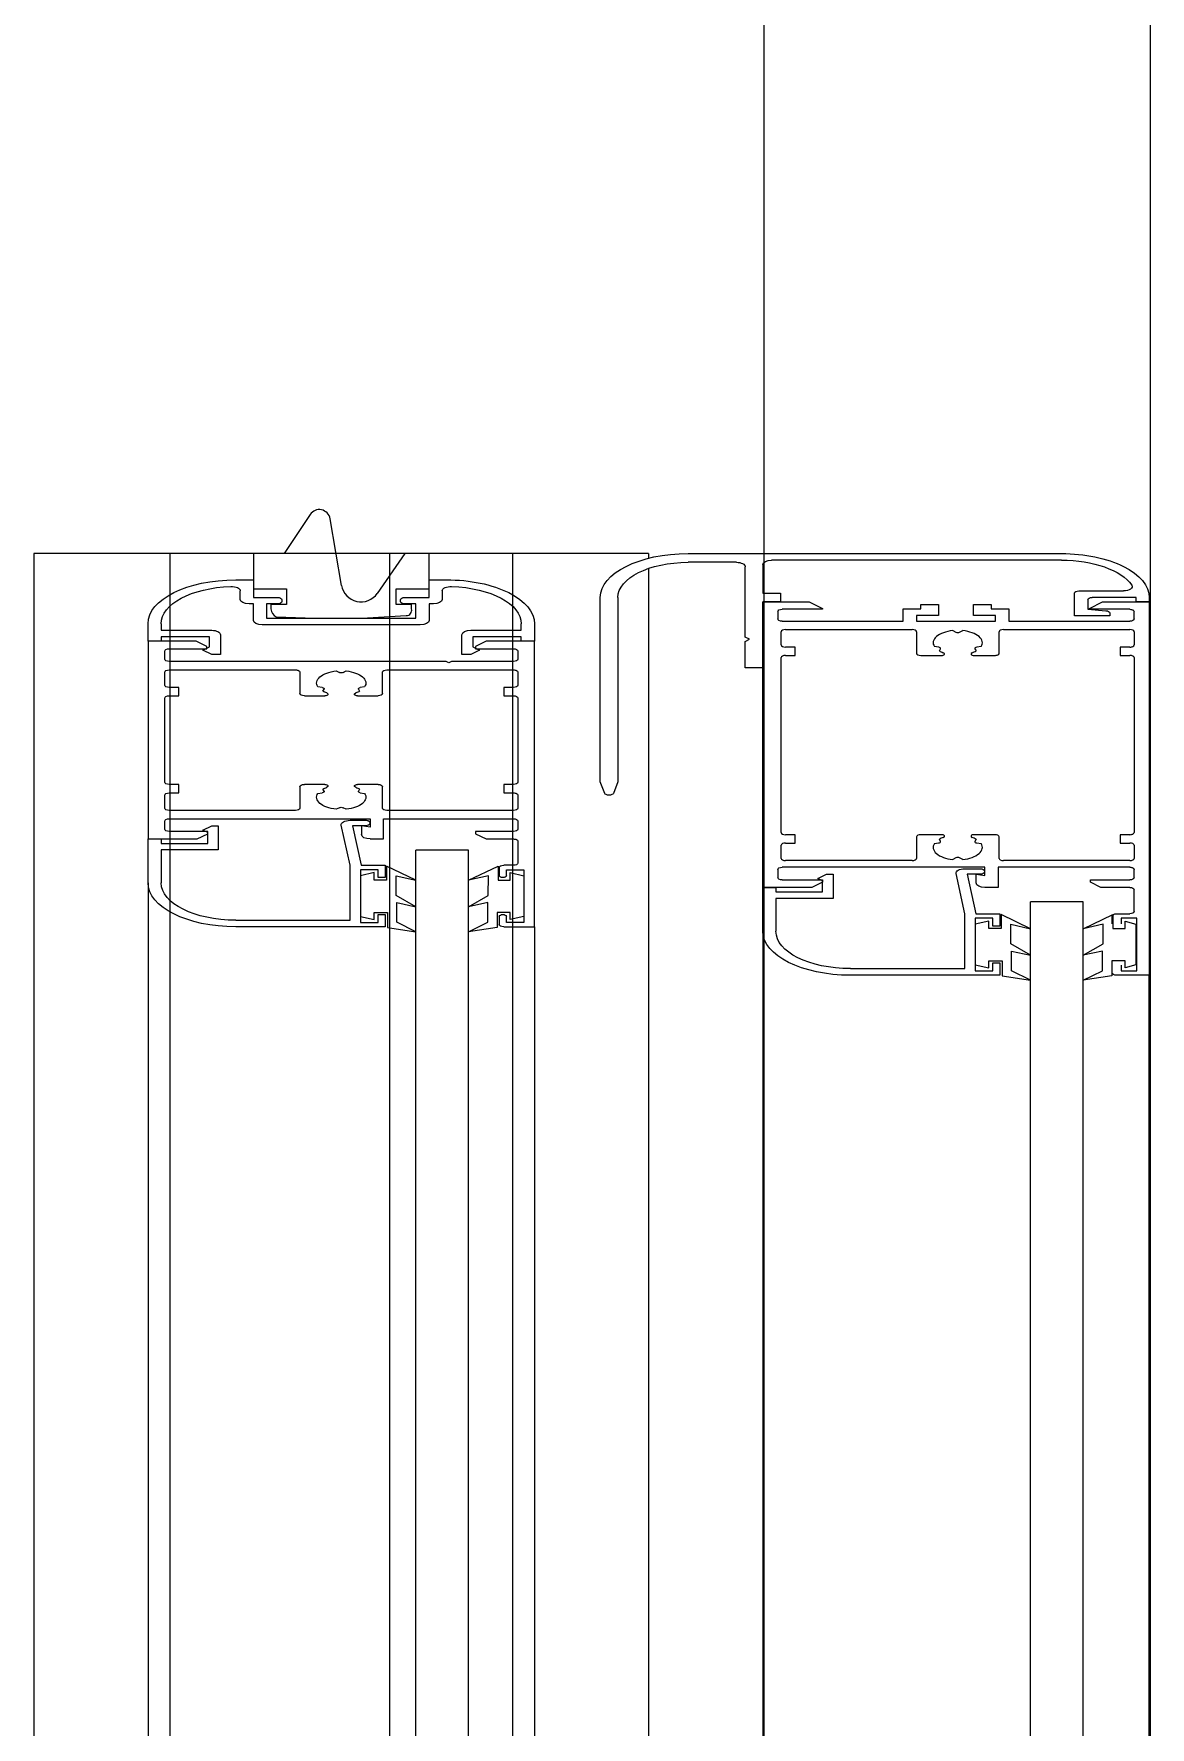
# Model space of a CAD drawing. Header units: millimetres. Extents: x 1478096 to 1808313, y 619971 to 762366.
# Drawn here: x 1638619 to 1639127, y 653214 to 653985 of the extents above; entities that cross this region are included whole.
import ezdxf

# ---------------------------------------------------------------- set-up
doc = ezdxf.new("R2010")
doc.units = ezdxf.units.MM
doc.header["$LTSCALE"] = 10
doc.layers.add('DC-ARQ-CARPINTERIAS', color=7, linetype='Continuous')

# ---------------------------------------------------------------- blocks, each defined once
blk = doc.blocks.new('PUERTAS AUT.2')
at = {"layer": 'DC-ARQ-CARPINTERIAS', "ltscale": 200}
for p, q in [((1532.89278, 719.34964), (1532.89278, 723.89952)), ((1533.06878, 719.34964), (1533.06878, 723.89952)), ((1533.12121, 722.58128), (1533.12121, 723.82817)), ((1533.40121, 722.57452), (1533.40121, 723.82817)), ((1533.18321, 722.57452), (1533.18321, 723.81617)), ((1533.23921, 722.57452), (1533.23921, 723.81617)), ((1533.33921, 722.57452), (1533.33921, 723.81617)), ((1532.92321, 723.65656), (1532.92321, 722.73312)), ((1532.94721, 723.65656), (1532.94721, 722.73312)), ((1533.06921, 722.74651), (1533.06921, 723.64165)), ((1532.89321, 723.62165), (1532.89321, 722.76651)), ((1533.17321, 722.74446), (1533.17321, 723.56751)), ((1533.20321, 723.46089), (1533.20321, 722.70955)), ((1533.22721, 723.46089), (1533.22721, 722.70955)), ((1533.34921, 722.72446), (1533.34921, 723.4446)), ((1532.89321, 722.76651), (1532.90801, 722.76651)), ((1532.89321, 722.71731), (1532.89321, 722.76651)), ((1532.91024, 722.76682), (1532.92321, 722.76882)), ((1532.91024, 722.76524), (1532.91024, 722.76682)), ((1532.92321, 722.76882), (1532.91448, 722.76444)), ((1532.96017, 722.76682), (1532.94721, 722.76882)), ((1532.94721, 722.76882), (1532.95594, 722.76444)), ((1532.96017, 722.76524), (1532.96017, 722.76682)), ((1532.96121, 722.76091), (1532.96121, 722.76651)), ((1532.96121, 722.76651), (1533.02921, 722.76651)), ((1532.90601, 722.76451), (1532.89881, 722.76451)), ((1532.89881, 722.76451), (1532.89881, 722.74051)), ((1532.89933, 722.76176), (1532.90422, 722.76311)), ((1532.89933, 722.74326), (1532.89933, 722.76176)), ((1532.90422, 722.76311), (1532.90422, 722.76179)), ((1532.90422, 722.76179), (1532.90422, 722.75995)), ((1532.90422, 722.75995), (1532.91024, 722.75995)), ((1532.90601, 722.76191), (1532.90601, 722.76451)), ((1532.91001, 722.76551), (1532.91001, 722.76191)), ((1532.91024, 722.75995), (1532.91024, 722.76531)), ((1532.91024, 722.76531), (1532.91024, 722.76524)), ((1532.91448, 722.76444), (1532.91448, 722.75548)), ((1532.95594, 722.76444), (1532.95594, 722.75548)), ((1532.96017, 722.75995), (1532.96017, 722.76531)), ((1532.96017, 722.76531), (1532.96017, 722.76524)), ((1532.96619, 722.75995), (1532.96017, 722.75995)), ((1532.96441, 722.76091), (1532.96121, 722.76091)), ((1532.97241, 722.76451), (1532.96441, 722.76451)), ((1532.96441, 722.76451), (1532.96441, 722.76091)), ((1532.97241, 722.76176), (1532.96619, 722.76311)), ((1532.96619, 722.76311), (1532.96619, 722.76179)), ((1532.96619, 722.76179), (1532.96619, 722.75995)), ((1532.97241, 722.74051), (1532.97241, 722.76451)), ((1532.97241, 722.74326), (1532.97241, 722.76176)), ((1532.97721, 722.76351), (1532.97721, 722.73851)), ((1533.02921, 722.76351), (1532.97721, 722.76351)), ((1532.91421, 722.75224), (1532.91418, 722.74326)), ((1532.92321, 722.75744), (1532.91421, 722.75224)), ((1532.91448, 722.75548), (1532.92321, 722.75744)), ((1532.95594, 722.75548), (1532.94721, 722.75744)), ((1532.94721, 722.75744), (1532.9562, 722.75224)), ((1532.9562, 722.75224), (1532.95623, 722.74326)), ((1532.90422, 722.74185), (1532.89933, 722.74326)), ((1532.9098, 722.74526), (1532.90422, 722.74526)), ((1532.90422, 722.74526), (1532.90422, 722.74185)), ((1532.90601, 722.74051), (1532.90601, 722.74311)), ((1532.92321, 722.74531), (1532.9098, 722.73883)), ((1532.9098, 722.73883), (1532.9098, 722.74526)), ((1532.91001, 722.74311), (1532.91001, 722.73951)), ((1532.91418, 722.74326), (1532.92321, 722.74531)), ((1532.95623, 722.74326), (1532.94721, 722.74531)), ((1532.94721, 722.74531), (1532.96061, 722.73883)), ((1532.96061, 722.73883), (1532.96061, 722.74526)), ((1532.96061, 722.74526), (1532.96619, 722.74526)), ((1532.96121, 722.73851), (1532.96121, 722.74411)), ((1532.96121, 722.74411), (1532.96441, 722.74411)), ((1532.96441, 722.74411), (1532.96441, 722.74051)), ((1532.96619, 722.74526), (1532.96619, 722.74185)), ((1532.96619, 722.74185), (1532.97241, 722.74326)), ((1533.06321, 722.73151), (1533.06321, 722.74651)), ((1533.06921, 722.74651), (1533.06921, 722.72651)), ((1533.18721, 722.74446), (1533.17321, 722.74446)), ((1533.17321, 722.74446), (1533.17321, 722.61446)), ((1533.18921, 722.73966), (1533.18921, 722.74346)), ((1533.19024, 722.74478), (1533.20321, 722.74677)), ((1533.19024, 722.74319), (1533.19024, 722.74478)), ((1533.19024, 722.74327), (1533.19024, 722.74319)), ((1533.19024, 722.7379), (1533.19024, 722.74327)), ((1533.20321, 722.74677), (1533.19448, 722.7424)), ((1533.22721, 722.74677), (1533.23594, 722.7424)), ((1533.24017, 722.74478), (1533.22721, 722.74677)), ((1533.24017, 722.74319), (1533.24017, 722.74478)), ((1533.24017, 722.74327), (1533.24017, 722.74319)), ((1533.24017, 722.7379), (1533.24017, 722.74327)), ((1533.24121, 722.74446), (1533.30921, 722.74446)), ((1533.24121, 722.73886), (1533.24121, 722.74446)), ((1532.89881, 722.74051), (1532.90601, 722.74051)), ((1532.90001, 722.73751), (1532.90001, 722.72751)), ((1532.90801, 722.73851), (1532.90201, 722.73851)), ((1532.97218, 722.73851), (1532.96121, 722.73851)), ((1532.96441, 722.74051), (1532.97241, 722.74051)), ((1532.97609, 722.72051), (1532.97218, 722.73851)), ((1532.97721, 722.73851), (1532.98118, 722.72022)), ((1533.17801, 722.74246), (1533.18601, 722.74246)), ((1533.17801, 722.71846), (1533.17801, 722.74246)), ((1533.17801, 722.73971), (1533.18422, 722.74106)), ((1533.17801, 722.72121), (1533.17801, 722.73971)), ((1533.18422, 722.74106), (1533.18422, 722.73974)), ((1533.18422, 722.73974), (1533.18422, 722.7379)), ((1533.18422, 722.7379), (1533.19024, 722.7379)), ((1533.18601, 722.74246), (1533.18601, 722.73966)), ((1533.20321, 722.73539), (1533.19421, 722.73019)), ((1533.19448, 722.7424), (1533.19448, 722.73344)), ((1533.19448, 722.73344), (1533.20321, 722.73539)), ((1533.22721, 722.73539), (1533.2362, 722.73019)), ((1533.23594, 722.73344), (1533.22721, 722.73539)), ((1533.23594, 722.7424), (1533.23594, 722.73344)), ((1533.24619, 722.7379), (1533.24017, 722.7379)), ((1533.24441, 722.73886), (1533.24121, 722.73886)), ((1533.24441, 722.74246), (1533.24441, 722.73886)), ((1533.25241, 722.74246), (1533.24441, 722.74246)), ((1533.24619, 722.74106), (1533.24619, 722.73974)), ((1533.25241, 722.73971), (1533.24619, 722.74106)), ((1533.24619, 722.73974), (1533.24619, 722.7379)), ((1533.25241, 722.71846), (1533.25241, 722.74246)), ((1533.25241, 722.72121), (1533.25241, 722.73971)), ((1533.25721, 722.74146), (1533.25721, 722.71646)), ((1533.30921, 722.74146), (1533.25721, 722.74146)), ((1532.92321, 722.73312), (1532.94721, 722.73312)), ((1533.03721, 722.72051), (1533.03721, 722.73151)), ((1533.03721, 722.73151), (1533.06321, 722.73151)), ((1533.06321, 722.72851), (1533.04201, 722.72851)), ((1533.04201, 722.72851), (1533.04201, 722.72351)), ((1533.06321, 722.72651), (1533.06321, 722.72851)), ((1533.19421, 722.73019), (1533.19418, 722.72121)), ((1533.2362, 722.73019), (1533.23623, 722.72121)), ((1532.90001, 722.72211), (1532.90001, 722.71831)), ((1532.90201, 722.72651), (1532.91321, 722.72651)), ((1532.92001, 722.72311), (1532.90201, 722.72311)), ((1532.91321, 722.72651), (1532.91521, 722.72651)), ((1532.91521, 722.72651), (1532.92001, 722.72411)), ((1532.92001, 722.72411), (1532.92001, 722.72311)), ((1532.96201, 722.71731), (1532.96201, 722.72651)), ((1532.96201, 722.72651), (1532.96801, 722.72651)), ((1532.97201, 722.72051), (1532.96801, 722.72111)), ((1532.96801, 722.72111), (1532.96801, 722.71731)), ((1532.97021, 722.72051), (1532.97609, 722.72051)), ((1532.97201, 722.72451), (1532.97201, 722.72051)), ((1533.04021, 722.72051), (1533.03721, 722.72051)), ((1533.04421, 722.72251), (1533.04021, 722.72051)), ((1533.04201, 722.72411), (1533.04681, 722.72651)), ((1533.04201, 722.72311), (1533.04201, 722.72411)), ((1533.04201, 722.72351), (1533.04421, 722.72251)), ((1533.06041, 722.72311), (1533.04201, 722.72311)), ((1533.04681, 722.72651), (1533.06921, 722.72651)), ((1533.06241, 722.71831), (1533.06241, 722.72211)), ((1533.06921, 722.72651), (1533.06321, 722.72651)), ((1533.06921, 722.72651), (1533.06921, 722.71731)), ((1533.18422, 722.7198), (1533.17801, 722.72121)), ((1533.18422, 722.72321), (1533.18422, 722.7198)), ((1533.1898, 722.72321), (1533.18422, 722.72321)), ((1533.18601, 722.72126), (1533.18601, 722.71846)), ((1533.18921, 722.71746), (1533.18921, 722.72126)), ((1533.20321, 722.72327), (1533.1898, 722.71679)), ((1533.1898, 722.71679), (1533.1898, 722.72321)), ((1533.19418, 722.72121), (1533.20321, 722.72327)), ((1533.22721, 722.72327), (1533.24061, 722.71679)), ((1533.23623, 722.72121), (1533.22721, 722.72327)), ((1533.24061, 722.72321), (1533.24619, 722.72321)), ((1533.24061, 722.71679), (1533.24061, 722.72321)), ((1533.24121, 722.72206), (1533.24441, 722.72206)), ((1533.24121, 722.71646), (1533.24121, 722.72206)), ((1533.24441, 722.72206), (1533.24441, 722.71846)), ((1533.24619, 722.72321), (1533.24619, 722.7198)), ((1533.24619, 722.7198), (1533.25241, 722.72121)), ((1533.34321, 722.70946), (1533.34321, 722.72446)), ((1533.34921, 722.72446), (1533.34921, 722.70446)), ((1532.89321, 722.59651), (1532.89321, 722.71731)), ((1532.90001, 722.70731), (1532.90001, 722.71331)), ((1532.90201, 722.71731), (1532.96201, 722.71731)), ((1532.90201, 722.71431), (1532.95961, 722.71431)), ((1532.96161, 722.71331), (1532.96161, 722.70351)), ((1532.96801, 722.71731), (1532.98121, 722.71731)), ((1532.96821, 722.71901), (1532.96821, 722.71951)), ((1532.97721, 722.71801), (1532.97021, 722.71801)), ((1532.97814, 722.71379), (1532.97956, 722.71308)), ((1532.98121, 722.71731), (1533.06041, 722.71731)), ((1532.98125, 722.71308), (1532.98267, 722.71379)), ((1532.99921, 722.70351), (1532.99921, 722.71331)), ((1533.00121, 722.71431), (1533.05881, 722.71431)), ((1533.06081, 722.71331), (1533.06081, 722.70731)), ((1533.06921, 722.71731), (1533.06921, 722.59651)), ((1533.18601, 722.71846), (1533.17801, 722.71846)), ((1533.18081, 722.70546), (1533.18081, 722.71546)), ((1533.18281, 722.71646), (1533.18721, 722.71646)), ((1533.25218, 722.71646), (1533.24121, 722.71646)), ((1533.24441, 722.71846), (1533.25241, 722.71846)), ((1533.25609, 722.69846), (1533.25218, 722.71646)), ((1533.25721, 722.71646), (1533.26118, 722.69818)), ((1532.90641, 722.70631), (1532.90201, 722.70631)), ((1532.90641, 722.70251), (1532.90641, 722.70631)), ((1532.97171, 722.70629), (1532.96977, 722.70655)), ((1532.97204, 722.70458), (1532.97256, 722.70555)), ((1532.98825, 722.70555), (1532.98877, 722.70458)), ((1532.99104, 722.70655), (1532.9891, 722.70629)), ((1533.05881, 722.70631), (1533.05441, 722.70631)), ((1533.05441, 722.70631), (1533.05441, 722.70251)), ((1533.19521, 722.70446), (1533.18281, 722.70446)), ((1533.20001, 722.70206), (1533.19521, 722.70446)), ((1533.20321, 722.70955), (1533.22721, 722.70955)), ((1533.24201, 722.70446), (1533.24201, 722.69526)), ((1533.24801, 722.70446), (1533.24201, 722.70446)), ((1533.31721, 722.70946), (1533.34321, 722.70946)), ((1533.31721, 722.69846), (1533.31721, 722.70946)), ((1533.32201, 722.70646), (1533.32201, 722.70146)), ((1533.34321, 722.70646), (1533.32201, 722.70646)), ((1533.32681, 722.70446), (1533.32201, 722.70206)), ((1533.34921, 722.70446), (1533.32681, 722.70446)), ((1533.34321, 722.70446), (1533.34321, 722.70646)), ((1533.34921, 722.70446), (1533.34321, 722.70446)), ((1533.34921, 722.61446), (1533.34921, 722.70446)), ((1532.90001, 722.62191), (1532.90001, 722.70151)), ((1532.90201, 722.70251), (1532.90641, 722.70251)), ((1532.96361, 722.70251), (1532.973, 722.70251)), ((1532.98781, 722.70251), (1532.99721, 722.70251)), ((1533.05441, 722.70251), (1533.05881, 722.70251)), ((1533.06081, 722.70151), (1533.06081, 722.62191)), ((1533.18081, 722.69626), (1533.18081, 722.70006)), ((1533.18281, 722.70106), (1533.20001, 722.70106)), ((1533.20001, 722.70106), (1533.20001, 722.70206)), ((1533.24801, 722.69526), (1533.24801, 722.69906)), ((1533.24801, 722.69906), (1533.25201, 722.69846)), ((1533.24821, 722.69696), (1533.24821, 722.69746)), ((1533.25021, 722.69846), (1533.25609, 722.69846)), ((1533.25201, 722.69846), (1533.25201, 722.70246)), ((1533.32021, 722.69846), (1533.31721, 722.69846)), ((1533.32421, 722.70046), (1533.32021, 722.69846)), ((1533.32201, 722.70206), (1533.32201, 722.70106)), ((1533.32201, 722.70146), (1533.32421, 722.70046)), ((1533.32201, 722.70106), (1533.33961, 722.70106)), ((1533.34161, 722.70006), (1533.34161, 722.69626)), ((1533.18081, 722.68446), (1533.18081, 722.69046)), ((1533.24201, 722.69526), (1533.18281, 722.69526)), ((1533.18281, 722.69146), (1533.24041, 722.69146)), ((1533.24241, 722.69046), (1533.24241, 722.68066)), ((1533.33961, 722.69526), (1533.24801, 722.69526)), ((1533.25721, 722.69596), (1533.25021, 722.69596)), ((1533.25894, 722.69095), (1533.26036, 722.69024)), ((1533.26205, 722.69024), (1533.26347, 722.69095)), ((1533.28001, 722.68066), (1533.28001, 722.69046)), ((1533.28201, 722.69146), (1533.33961, 722.69146)), ((1533.34161, 722.69046), (1533.34161, 722.68446)), ((1533.13521, 722.67851), (1533.13724, 722.6837)), ((1533.14117, 722.6837), (1533.14321, 722.67851)), ((1533.18721, 722.68346), (1533.18281, 722.68346)), ((1533.18721, 722.67966), (1533.18721, 722.68346)), ((1533.25251, 722.68344), (1533.25057, 722.6837)), ((1533.25284, 722.68174), (1533.25336, 722.68271)), ((1533.26905, 722.68271), (1533.26957, 722.68174)), ((1533.27184, 722.6837), (1533.2699, 722.68344)), ((1533.33521, 722.68346), (1533.33521, 722.67966)), ((1533.33961, 722.68346), (1533.33521, 722.68346)), ((1533.13521, 722.59451), (1533.13521, 722.67851)), ((1533.14321, 722.67851), (1533.14321, 722.59451)), ((1533.18081, 722.64026), (1533.18081, 722.67866)), ((1533.18281, 722.67966), (1533.18721, 722.67966)), ((1533.24441, 722.67966), (1533.2538, 722.67966)), ((1533.26861, 722.67966), (1533.27801, 722.67966)), ((1533.33521, 722.67966), (1533.33961, 722.67966)), ((1533.34161, 722.67866), (1533.34161, 722.64026)), ((1533.18721, 722.63926), (1533.18281, 722.63926)), ((1533.18281, 722.63546), (1533.18721, 722.63546)), ((1533.18721, 722.63546), (1533.18721, 722.63926)), ((1533.24241, 722.63826), (1533.24241, 722.62846)), ((1533.2538, 722.63926), (1533.24441, 722.63926)), ((1533.25057, 722.63522), (1533.25251, 722.63548)), ((1533.25336, 722.63622), (1533.25284, 722.63719)), ((1533.27801, 722.63926), (1533.26861, 722.63926)), ((1533.26957, 722.63719), (1533.26905, 722.63622)), ((1533.2699, 722.63548), (1533.27184, 722.63522)), ((1533.28001, 722.62846), (1533.28001, 722.63826)), ((1533.33521, 722.63926), (1533.33521, 722.63546)), ((1533.33961, 722.63926), (1533.33521, 722.63926)), ((1533.33521, 722.63546), (1533.33961, 722.63546)), ((1533.18081, 722.62846), (1533.18081, 722.63446)), ((1533.24041, 722.62746), (1533.18281, 722.62746)), ((1533.26036, 722.62869), (1533.25894, 722.62798)), ((1533.26347, 722.62798), (1533.26205, 722.62869)), ((1533.33961, 722.62746), (1533.28201, 722.62746)), ((1533.34161, 722.63446), (1533.34161, 722.62846)), ((1532.90641, 722.62091), (1532.90201, 722.62091)), ((1532.90641, 722.61711), (1532.90641, 722.62091)), ((1532.96161, 722.61991), (1532.96161, 722.61011)), ((1532.973, 722.62091), (1532.96361, 722.62091)), ((1532.99721, 722.62091), (1532.98781, 722.62091)), ((1532.99921, 722.61011), (1532.99921, 722.61991)), ((1533.05441, 722.62091), (1533.05441, 722.61711)), ((1533.05881, 722.62091), (1533.05441, 722.62091)), ((1533.06921, 722.62651), (1533.07721, 722.62651)), ((1533.06921, 722.59651), (1533.06921, 722.62651)), ((1533.07721, 722.62651), (1533.07721, 722.61451)), ((1533.18081, 722.61886), (1533.18081, 722.62266)), ((1533.18281, 722.62366), (1533.21101, 722.62366)), ((1533.19821, 722.61846), (1533.20221, 722.62046)), ((1533.20221, 722.62046), (1533.20621, 722.62046)), ((1533.20621, 722.62046), (1533.20621, 722.61146)), ((1533.21101, 722.62366), (1533.21221, 722.62426)), ((1533.21221, 722.62426), (1533.21341, 722.62366)), ((1533.21341, 722.62366), (1533.24801, 722.62366)), ((1533.24801, 722.62366), (1533.33961, 722.62366)), ((1533.31621, 722.62046), (1533.32021, 722.62046)), ((1533.31621, 722.61146), (1533.31621, 722.62046)), ((1533.32021, 722.62046), (1533.32421, 722.61846)), ((1533.34161, 722.62266), (1533.34161, 722.61886)), ((1532.90001, 722.61011), (1532.90001, 722.61611)), ((1532.90201, 722.61711), (1532.90641, 722.61711)), ((1532.96977, 722.61687), (1532.97171, 722.61713)), ((1532.97256, 722.61786), (1532.97204, 722.61883)), ((1532.98877, 722.61883), (1532.98825, 722.61786)), ((1532.9891, 722.61713), (1532.99104, 722.61687)), ((1533.05441, 722.61711), (1533.05881, 722.61711)), ((1533.06081, 722.61611), (1533.06081, 722.61011)), ((1533.07721, 722.61451), (1533.07521, 722.61351)), ((1533.07521, 722.61351), (1533.07721, 722.61251)), ((1533.07721, 722.61251), (1533.07721, 722.58051)), ((1533.17321, 722.60646), (1533.17321, 722.61446)), ((1533.17321, 722.61446), (1533.19521, 722.61446)), ((1533.17321, 722.61446), (1533.17921, 722.61446)), ((1533.17921, 722.61446), (1533.17921, 722.61246)), ((1533.17921, 722.61246), (1533.20121, 722.61246)), ((1533.20001, 722.61786), (1533.18281, 722.61786)), ((1533.19521, 722.61446), (1533.20001, 722.61686)), ((1533.20121, 722.61696), (1533.19821, 722.61846)), ((1533.20001, 722.61686), (1533.20001, 722.61786)), ((1533.20121, 722.61246), (1533.20121, 722.61696)), ((1533.32421, 722.61846), (1533.32121, 722.61696)), ((1533.32121, 722.61696), (1533.32121, 722.61246)), ((1533.32121, 722.61246), (1533.34321, 722.61246)), ((1533.32241, 722.61786), (1533.32241, 722.61686)), ((1533.33961, 722.61786), (1533.32241, 722.61786)), ((1533.32241, 722.61686), (1533.32721, 722.61446)), ((1533.32721, 722.61446), (1533.34921, 722.61446)), ((1533.34321, 722.61446), (1533.34921, 722.61446)), ((1533.34321, 722.61246), (1533.34321, 722.61446)), ((1533.34921, 722.61446), (1533.34921, 722.60646)), ((1532.90001, 722.60431), (1532.90001, 722.60091)), ((1532.95961, 722.60911), (1532.90201, 722.60911)), ((1532.95721, 722.60531), (1532.90201, 722.60531)), ((1532.95721, 722.59971), (1532.95721, 722.60531)), ((1532.96321, 722.60531), (1532.96321, 722.60271)), ((1532.99921, 722.60531), (1532.96321, 722.60531)), ((1532.97956, 722.61033), (1532.97814, 722.60962)), ((1532.98267, 722.60962), (1532.98125, 722.61033)), ((1532.99921, 722.60271), (1532.99921, 722.60531)), ((1533.05881, 722.60911), (1533.00121, 722.60911)), ((1533.06041, 722.60531), (1533.00521, 722.60531)), ((1533.00521, 722.60531), (1533.00521, 722.59971)), ((1533.06241, 722.60091), (1533.06241, 722.60431)), ((1533.17921, 722.60946), (1533.17921, 722.60646)), ((1533.20221, 722.60946), (1533.17921, 722.60946)), ((1533.22121, 722.59746), (1533.22121, 722.60496)), ((1533.22521, 722.60696), (1533.29721, 722.60696)), ((1533.30121, 722.60496), (1533.30121, 722.59746)), ((1533.34321, 722.60946), (1533.32021, 722.60946)), ((1533.34321, 722.60646), (1533.34321, 722.60946)), ((1532.91441, 722.59651), (1532.89321, 722.59651)), ((1532.89321, 722.59451), (1532.89321, 722.59651)), ((1532.89321, 722.59651), (1532.89921, 722.59651)), ((1532.89921, 722.59651), (1532.89921, 722.59451)), ((1532.90201, 722.59991), (1532.92041, 722.59991)), ((1532.91121, 722.60151), (1532.91121, 722.60291)), ((1532.91121, 722.60291), (1532.92721, 722.60291)), ((1532.92121, 722.59991), (1532.91291, 722.60052)), ((1532.92041, 722.59951), (1532.91441, 722.59651)), ((1532.92041, 722.59991), (1532.92041, 722.59951)), ((1532.92121, 722.59551), (1532.92121, 722.59991)), ((1532.92721, 722.60291), (1532.92721, 722.59251)), ((1532.96521, 722.59971), (1532.95721, 722.59971)), ((1532.96321, 722.60271), (1532.97321, 722.60271)), ((1532.96521, 722.59771), (1532.96521, 722.59971)), ((1532.97321, 722.59771), (1532.96521, 722.59771)), ((1532.97321, 722.60271), (1532.97321, 722.59771)), ((1532.98921, 722.59771), (1532.98921, 722.60271)), ((1532.98921, 722.60271), (1532.99921, 722.60271)), ((1532.99721, 722.59771), (1532.98921, 722.59771)), ((1533.00521, 722.59971), (1532.99721, 722.59971)), ((1532.99721, 722.59971), (1532.99721, 722.59771)), ((1533.04201, 722.59951), (1533.04201, 722.59991)), ((1533.04201, 722.59991), (1533.06041, 722.59991)), ((1533.04801, 722.59651), (1533.04201, 722.59951)), ((1533.06921, 722.59651), (1533.04801, 722.59651)), ((1533.06121, 722.59251), (1533.06121, 722.59651)), ((1533.06121, 722.59651), (1533.06921, 722.59651)), ((1533.21921, 722.59746), (1533.22121, 722.59746)), ((1533.22721, 722.60396), (1533.22721, 722.59746)), ((1533.29521, 722.60396), (1533.22721, 722.60396)), ((1533.22721, 722.59746), (1533.23221, 722.59746)), ((1533.22921, 722.59971), (1533.22921, 722.59771)), ((1533.22921, 722.59771), (1533.23621, 722.59771)), ((1533.24921, 722.60376), (1533.23156, 722.60275)), ((1533.23421, 722.59646), (1533.23421, 722.59546)), ((1533.23621, 722.59771), (1533.23621, 722.59051)), ((1533.27321, 722.60394), (1533.24921, 722.60376)), ((1533.29085, 722.6034), (1533.27321, 722.60394)), ((1533.28621, 722.59051), (1533.28621, 722.59771)), ((1533.28621, 722.59771), (1533.29321, 722.59771)), ((1533.28821, 722.59546), (1533.28821, 722.59646)), ((1533.29021, 722.59746), (1533.29521, 722.59746)), ((1533.29321, 722.59771), (1533.29321, 722.59971)), ((1533.29521, 722.59746), (1533.29521, 722.60396)), ((1533.30121, 722.59746), (1533.30321, 722.59746)), ((1532.89921, 722.59451), (1532.91921, 722.59451)), ((1532.92521, 722.59151), (1532.90492, 722.59151)), ((1533.06921, 722.59251), (1533.06121, 722.59251)), ((1533.06921, 722.57951), (1533.06921, 722.59251)), ((1533.21521, 722.5915), (1533.21521, 722.59546)), ((1533.22121, 722.59446), (1533.22121, 722.58646)), ((1533.23221, 722.59446), (1533.22121, 722.59446)), ((1533.23621, 722.59051), (1533.22121, 722.59051)), ((1533.22121, 722.59051), (1533.22121, 722.57451)), ((1533.23221, 722.57451), (1533.24482, 722.59264)), ((1533.26108, 722.58903), (1533.26628, 722.55866)), ((1533.30121, 722.59051), (1533.28621, 722.59051)), ((1533.30121, 722.59446), (1533.29021, 722.59446)), ((1533.30121, 722.58646), (1533.30121, 722.59446)), ((1533.30121, 722.57451), (1533.30121, 722.59051)), ((1533.30721, 722.59546), (1533.30721, 722.5915)), ((1533.22121, 722.58646), (1533.21321, 722.58646)), ((1533.30921, 722.58646), (1533.30121, 722.58646)), ((1532.93321, 722.57751), (1533.06521, 722.57751)), ((1533.10321, 722.57451), (1532.93321, 722.57451)), ((1533.08121, 722.57851), (1533.10321, 722.57851)), ((1533.12121, 722.57452), (1533.12121, 722.57665)), ((1533.12121, 722.57452), (1533.40121, 722.57452)), ((1533.22121, 722.57451), (1533.23221, 722.57451)), ((1533.27537, 722.55674), (1533.28721, 722.57451)), ((1533.28721, 722.57451), (1533.30121, 722.57451))]:
    blk.add_line(p, q, dxfattribs=at)
for centre, radius, start, end in [((1533.23149, 722.60037), 0.00238, 88.3195, 196.14413), ((1533.25221, 722.58751), 0.009, 9.71983, 145.19038), ((1533.28895, 722.59959), 0.00426, 1.5495, 63.49625), ((1533.27121, 722.55951), 0.005, 189.71983, 326.33059)]:
    blk.add_arc(centre, radius, start, end, dxfattribs=at)
at = {"layer": 'DC-ARQ-CARPINTERIAS', "ltscale": 200, "extrusion": (0, 0, -1)}
for centre, major_axis, start_param, end_param in [((1532.90801, 722.76551, 0.00001), (0.002, 0), -1.570796, 0), ((1533.02921, 722.74651, 0.00001), (0.04, 0), 4.712389, 6.283185), ((1533.02921, 722.74651, 0.00001), (0.034, 0), 4.712389, 6.283185), ((1533.18721, 722.74346, 0.00001), (0.002, 0), -1.570796, 0), ((1533.30921, 722.72446, 0.00001), (0.04, 0), 4.712389, 6.283185), ((1532.90201, 722.73751, 0.00001), (0.002, 0), 3.141593, 4.712389), ((1532.90801, 722.73951, 0.00001), (0.002, 0), 0, 1.570796), ((1533.18761, 722.73966, 0.00001), (-0.0016, 0), 3.141593, 6.283185), ((1533.30921, 722.72446, 0.00001), (0.034, 0), 4.712389, 6.283185), ((1532.90201, 722.72751, 0.00001), (0.002, 0), 1.570796, 3.141593), ((1532.90201, 722.72211, 0.00001), (0.002, 0), 3.141593, 4.712389), ((1532.96801, 722.72451, 0.00001), (0.004, 0), -1.570796, 0), ((1532.97021, 722.71951, 0.00001), (0.002, 0), 3.141593, 4.712389), ((1532.97721, 722.72001, 0.00001), (0.004, 0), -0.10832, 1.570796), ((1533.06041, 722.72211, 0.00001), (0.002, 0), -1.570796, 0), ((1533.18761, 722.72126, 0.00001), (0.0016, 0), 3.141593, 6.283185), ((1532.90201, 722.71831, 0.00001), (0.002, 0), 1.570796, 3.141593), ((1532.97021, 722.71901, 0.00001), (0.002, 0), 1.570796, 3.141593), ((1533.06041, 722.71831, 0.00001), (0.002, 0), 0, 1.570796), ((1533.18281, 722.71546, 0.00001), (0.002, 0), 3.141593, 4.712389), ((1533.18721, 722.71746, 0.00001), (0.002, 0), 0, 1.570796), ((1533.18281, 722.70546, 0.00001), (0.002, 0), 1.570796, 3.141593), ((1533.24801, 722.70246, 0.00001), (0.004, 0), -1.570796, 0), ((1533.18281, 722.70006, 0.00001), (0.002, 0), 3.141593, 4.712389), ((1533.25021, 722.69746, 0.00001), (0.002, 0), 3.141593, 4.712389), ((1533.25021, 722.69696, 0.00001), (0.002, 0), 1.570796, 3.141593), ((1533.25721, 722.69796, 0.00001), (0.004, 0), -0.10832, 1.570796), ((1533.33961, 722.70006, 0.00001), (0.002, 0), -1.570796, 0), ((1533.18281, 722.69626, 0.00001), (0.002, 0), 1.570796, 3.141593), ((1533.18281, 722.69046, 0.00001), (0.002, 0), 3.141593, 4.712389), ((1533.24041, 722.69046, 0.00001), (0.002, 0), -1.570796, 0), ((1533.26121, 722.68546, 0.00001), (0.0112, 0), 2.821679, 4.508704), ((1533.26121, 722.69066, 0.00001), (0.0012, 0), 0.785398, 2.356194), ((1533.26121, 722.68546, 0.00001), (0.0112, 0), -1.367112, 0.319914), ((1533.28201, 722.69046, 0.00001), (0.002, 0), 3.141593, 4.712389), ((1533.33961, 722.69626, 0.00001), (0.002, 0), 0, 1.570796), ((1533.33961, 722.69046, 0.00001), (0.002, 0), -1.570796, 0), ((1533.13921, 722.68351, 0.00001), (0.002, 0), 3.33532, 6.089458), ((1533.18281, 722.68446, 0.00001), (0.002, 0), 1.570796, 3.141593), ((1533.2522, 722.68286, 0.00001), (0.0012, 0), -1.308997, 0.261799), ((1533.26121, 722.68546, 0.00001), (0.0112, 0), 2.19857, 2.414309), ((1533.26121, 722.68546, 0.00001), (0.0112, 0), 0.727284, 0.943023), ((1533.27021, 722.68286, 0.00001), (0.0012, 0), 2.879793, 4.45059), ((1533.33961, 722.68446, 0.00001), (0.002, 0), 0, 1.570796), ((1533.18281, 722.67866, 0.00001), (0.002, 0), 3.141593, 4.712389), ((1533.24441, 722.68066, 0.00001), (0.002, 0), 1.570796, 3.141593), ((1533.2538, 722.68036, 0.00001), (0.0014, 0), -0.943023, 1.570796), ((1533.26861, 722.68036, 0.00001), (0.0014, 0), 1.570796, 4.084616), ((1533.27801, 722.68066, 0.00001), (0.002, 0), 0, 1.570796), ((1533.33961, 722.67866, 0.00001), (0.002, 0), -1.570796, 0), ((1533.18281, 722.64026, 0.00001), (0.002, 0), 1.570796, 3.141593), ((1533.18281, 722.63446, 0.00001), (0.002, 0), 3.141593, 4.712389), ((1533.24441, 722.63826, 0.00001), (0.002, 0), 3.141593, 4.712389), ((1533.26121, 722.63346, 0.00001), (0.0112, 0), 1.774481, 3.461507), ((1533.2522, 722.63606, 0.00001), (0.0012, 0), -0.261799, 1.308997), ((1533.26121, 722.63346, 0.00001), (0.0112, 0), 3.868876, 4.084616), ((1533.2538, 722.63856, 0.00001), (0.0014, 0), -1.570796, 0.943023), ((1533.26121, 722.63346, 0.00001), (0.0112, 0), -0.319914, 1.367112), ((1533.26861, 722.63856, 0.00001), (0.0014, 0), 2.19857, 4.712389), ((1533.26121, 722.63346, 0.00001), (0.0112, 0), -0.943023, -0.727284), ((1533.27021, 722.63606, 0.00001), (0.0012, 0), 1.832596, 3.403392), ((1533.27801, 722.63826, 0.00001), (0.002, 0), -1.570796, 0), ((1533.33961, 722.64026, 0.00001), (0.002, 0), 0, 1.570796), ((1533.33961, 722.63446, 0.00001), (0.002, 0), -1.570796, 0), ((1533.18281, 722.62846, 0.00001), (0.002, 0), 1.570796, 3.141593), ((1533.24041, 722.62846, 0.00001), (0.002, 0), 0, 1.570796), ((1533.26121, 722.62826, 0.00001), (0.0012, 0), 3.926991, 5.497787), ((1533.28201, 722.62846, 0.00001), (0.002, 0), 1.570796, 3.141593), ((1533.33961, 722.62846, 0.00001), (0.002, 0), 0, 1.570796), ((1533.18281, 722.62266, 0.00001), (0.002, 0), 3.141593, 4.712389), ((1533.33961, 722.62266, 0.00001), (0.002, 0), -1.570796, 0), ((1533.18281, 722.61886, 0.00001), (0.002, 0), 1.570796, 3.141593), ((1533.33961, 722.61886, 0.00001), (0.002, 0), 0, 1.570796), ((1532.90201, 722.60431, 0.00001), (0.002, 0), 3.141593, 4.712389), ((1533.06041, 722.60431, 0.00001), (0.002, 0), -1.570796, 0), ((1533.21321, 722.60646, 0.00001), (0.04, 0), 1.570796, 3.141593), ((1533.21321, 722.60646, 0.00001), (0.034, 0), 1.637512, 3.141593), ((1533.20221, 722.61146, 0.00001), (0.004, 0), 0, 1.570796), ((1533.22521, 722.60496, 0.00001), (0.004, 0), 3.141593, 4.712389), ((1533.29721, 722.60496, 0.00001), (0.004, 0), -1.570796, 0), ((1533.30921, 722.60646, 0.00001), (0.04, 0), 0, 1.570796), ((1533.30921, 722.60646, 0.00001), (0.034, 0), 0, 1.50408), ((1533.32021, 722.61146, 0.00001), (0.004, 0), 1.570796, 3.141593), ((1532.90201, 722.60091, 0.00001), (0.002, 0), 1.570796, 3.141593), ((1532.91321, 722.60151, 0.00001), (0.002, 0), 1.717047, 3.141593), ((1533.06041, 722.60091, 0.00001), (0.002, 0), 0, 1.570796), ((1533.21921, 722.59546, 0.00001), (0.004, 0), 3.141593, 4.712389), ((1533.23221, 722.59646, 0.00001), (0.002, 0), -1.570796, 0), ((1533.29021, 722.59646, 0.00001), (0.002, 0), 3.141593, 4.712389), ((1533.30321, 722.59546, 0.00001), (0.004, 0), -1.570796, 0), ((1532.93321, 722.59451, 0.00001), (0.04, 0), 1.570796, 3.141593), ((1532.90492, 722.58951, 0.00001), (0.004, 0), 2.801756, 4.712389), ((1532.93321, 722.59451, 0.00001), (0.034, 0), 1.570796, 2.801756), ((1532.91921, 722.59551, 0.00001), (0.002, 0), 0, 1.570796), ((1532.92521, 722.59251, 0.00001), (0.002, 0), 0, 1.570796), ((1533.10321, 722.59451, 0.00001), (0.04, 0), 0, 1.570796), ((1533.10321, 722.59451, 0.00001), (0.032, 0), 0, 1.570796), ((1533.21121, 722.5915, 0.00001), (0.004, 0), 0, 1.637512), ((1533.23221, 722.59546, 0.00001), (0.002, 0), 0, 1.570796), ((1533.29021, 722.59546, 0.00001), (0.002, 0), 1.570796, 3.141593), ((1533.31121, 722.5915, 0.00001), (0.004, 0), 1.50408, 3.141593), ((1533.06521, 722.57951, 0.00001), (0.004, 0), 0, 1.570796), ((1533.08121, 722.58051, 0.00001), (0.004, 0), 1.570796, 3.141593)]:
    blk.add_ellipse(centre, major_axis=major_axis, ratio=0.5, start_param=start_param, end_param=end_param, dxfattribs=at)
at = {"layer": 'DC-ARQ-CARPINTERIAS', "ltscale": 200}
for centre, major_axis, start_param, end_param in [((1532.90201, 722.71331, 0.00001), (0.002, 0), 1.570796, 3.141593), ((1532.95961, 722.71331, 0.00001), (0.002, 0), 0, 1.570796), ((1532.98041, 722.70831, 0.00001), (0.0112, 0), 1.774481, 3.461507), ((1532.98041, 722.71351, 0.00001), (0.0012, 0), 3.926991, 5.497787), ((1532.98041, 722.70831, 0.00001), (0.0112, 0), -0.319914, 1.367112), ((1533.00121, 722.71331, 0.00001), (0.002, 0), 1.570796, 3.141593), ((1533.05881, 722.71331, 0.00001), (0.002, 0), 0, 1.570796), ((1532.90201, 722.70731, 0.00001), (0.002, 0), 3.141593, 4.712389), ((1532.9714, 722.70571, 0.00001), (0.0012, 0), -0.261799, 1.308997), ((1532.98041, 722.70831, 0.00001), (0.0112, 0), 3.868876, 4.084616), ((1532.98041, 722.70831, 0.00001), (0.0112, 0), -0.943023, -0.727284), ((1532.98941, 722.70571, 0.00001), (0.0012, 0), 1.832596, 3.403392), ((1533.05881, 722.70731, 0.00001), (0.002, 0), -1.570796, 0), ((1532.90201, 722.70151, 0.00001), (0.002, 0), 1.570796, 3.141593), ((1532.96361, 722.70351, 0.00001), (0.002, 0), 3.141593, 4.712389), ((1532.973, 722.70321, 0.00001), (0.0014, 0), -1.570796, 0.943023), ((1532.98781, 722.70321, 0.00001), (0.0014, 0), 2.19857, 4.712389), ((1532.99721, 722.70351, 0.00001), (0.002, 0), 4.712389, 6.283185), ((1533.05881, 722.70151, 0.00001), (0.002, 0), 0, 1.570796), ((1532.90201, 722.62191, 0.00001), (0.002, 0), 3.141593, 4.712389), ((1532.96361, 722.61991, 0.00001), (0.002, 0), 1.570796, 3.141593), ((1532.98041, 722.61511, 0.00001), (0.0112, 0), 2.19857, 2.414309), ((1532.973, 722.62021, 0.00001), (0.0014, 0), -0.943023, 1.570796), ((1532.98781, 722.62021, 0.00001), (0.0014, 0), 1.570796, 4.084616), ((1532.98041, 722.61511, 0.00001), (0.0112, 0), 0.727284, 0.943023), ((1532.99721, 722.61991, 0.00001), (0.002, 0), 0, 1.570796), ((1533.05881, 722.62191, 0.00001), (0.002, 0), -1.570796, 0), ((1532.90201, 722.61611, 0.00001), (0.002, 0), 1.570796, 3.141593), ((1532.98041, 722.61511, 0.00001), (0.0112, 0), 2.821679, 4.508704), ((1532.9714, 722.61771, 0.00001), (0.0012, 0), -1.308997, 0.261799), ((1532.98041, 722.61511, 0.00001), (0.0112, 0), -1.367112, 0.319914), ((1532.98941, 722.61771, 0.00001), (0.0012, 0), 2.879793, 4.45059), ((1533.05881, 722.61611, 0.00001), (0.002, 0), 0, 1.570796), ((1532.90201, 722.61011, 0.00001), (0.002, 0), 3.141593, 4.712389), ((1532.95961, 722.61011, 0.00001), (0.002, 0), -1.570796, 0), ((1532.98041, 722.60991, 0.00001), (0.0012, 0), 0.785398, 2.356194), ((1533.00121, 722.61011, 0.00001), (0.002, 0), 3.141593, 4.712389), ((1533.05881, 722.61011, 0.00001), (0.002, 0), -1.570796, 0)]:
    blk.add_ellipse(centre, major_axis=major_axis, ratio=0.5, start_param=start_param, end_param=end_param, dxfattribs=at)

msp = doc.modelspace()

# ---------------------------------------------------------------- block references
at = {"layer": 'DC-ARQ-CARPINTERIAS', "xscale": 1000, "yscale": 1000, "zscale": 1000, "rotation": 180}
msp.add_blockref('PUERTAS AUT.2', (3172020.149, 1376323.114), dxfattribs=at)

doc.saveas('drawing.dxf')
